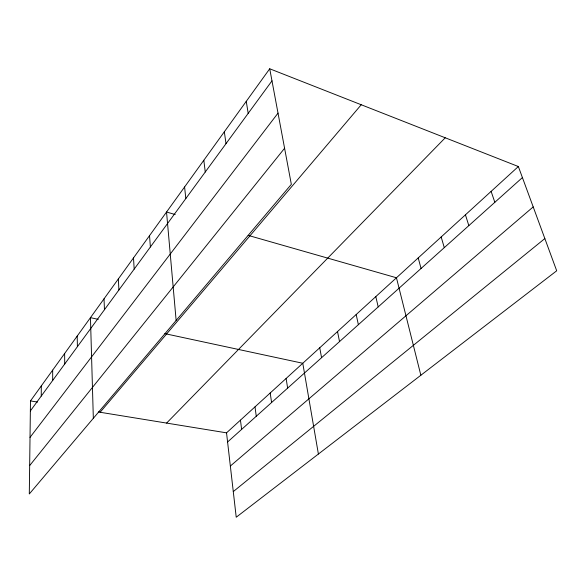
<?xml version="1.0" encoding="UTF-8"?>
<svg xmlns="http://www.w3.org/2000/svg" width="586" height="586" viewBox="0 0 586 586"><rect width="100%" height="100%" fill="white"/><g stroke="black" fill="none" stroke-linecap="round" stroke-linejoin="round"><path stroke-width="0.88" d="M41.247 396.07L41.306 385.903M269.721 68.774L30.487 400.927L29.3 493.961L291.337 184.341L269.721 68.774L518.354 166.527L556.7 270.791L236.224 517.226L226.533 432.842L518.354 166.527M30.355 410.947L271.985 80.853M30.018 437.376L278.02 113.12M29.659 465.584L284.591 148.258M100.125 412.266L361.232 104.755M166.6 423.085L445.243 137.783M227.588 441.983L522.412 177.573M230.349 466.031L533.201 206.909M233.279 491.595L544.848 238.568M30.487 400.927L37.541 402.077M98.382 411.98L226.533 432.842M98.287 319.348L90.456 317.663L93.335 418.301M164.812 333.632L302.779 363.261L318.396 454.033M175.236 214.527L166.534 212.037L176.137 320.461M248.171 235.382L396.451 277.771L420.851 375.252M491.119 191.38L494.833 202.309M465.438 214.82L468.829 225.625M441.17 236.964L444.283 247.644M418.214 257.921L421.056 268.469M375.809 296.619L378.197 306.91M356.185 314.521L358.376 324.688M337.521 331.559L339.528 341.594M319.736 347.784L321.575 357.687M246.245 101.371L248.193 113.354M286.107 378.475L287.645 388.122M270.197 392.994L271.596 402.509M224.328 131.799L226.006 143.673M254.998 406.867L256.272 416.258M240.458 420.14L241.615 429.406M203.825 160.271L205.254 172.013M184.597 186.963L185.813 198.581M149.533 235.645L150.375 246.984M133.498 257.906L134.187 269.099M118.357 278.929L118.907 289.982M104.03 298.823L104.454 309.723M77.198 336.071L77.403 346.685M64.621 353.534L64.724 363.994M52.674 370.125L52.689 380.439"/></g></svg>
